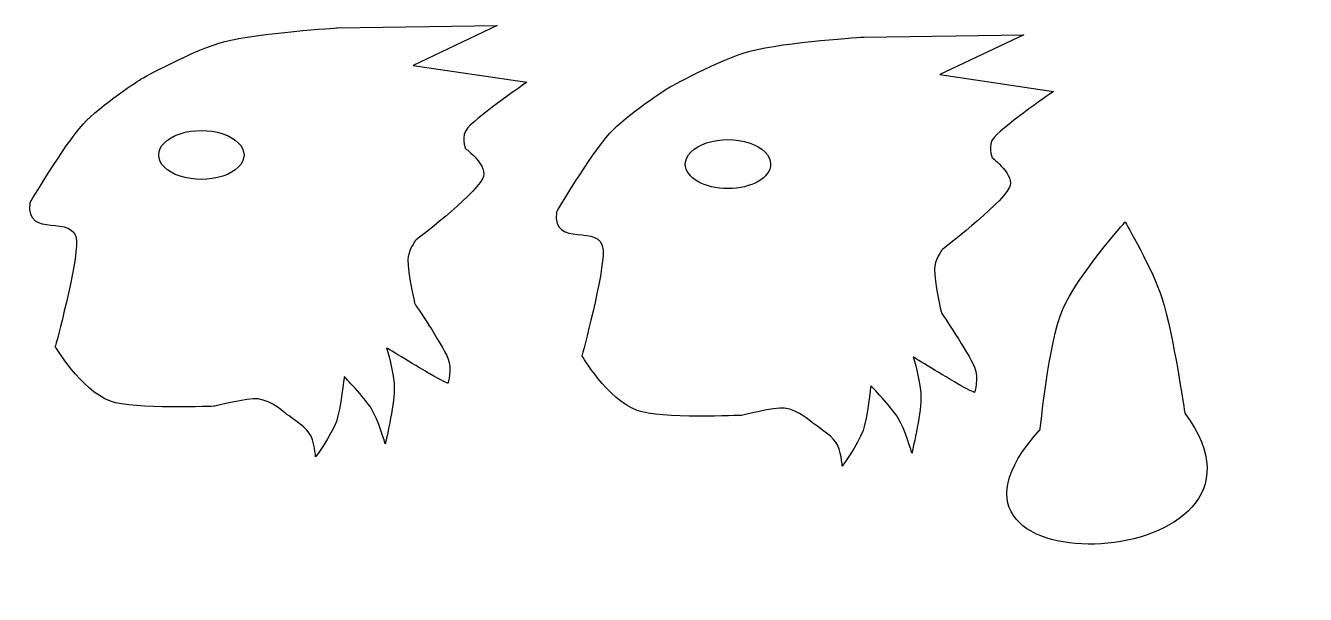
# Model space of a CAD drawing. Extents: x 0 to 102, y -4 to 41.
import ezdxf

# ---------------------------------------------------------------- set-up
doc = ezdxf.new("R2010")
doc.units = 0
doc.layers.add('Head', color=7, linetype='CONTINUOUS')
doc.layers.add('Head_2', color=7, linetype='CONTINUOUS')

msp = doc.modelspace()

# ---------------------------------------------------------------- linework, layer by layer
at = {"layer": 'Head', "color": 7}
for points in [[(82.462211, 18.77195), (83.579433, 21.415624), (87.433042, 25.737681), (87.433042, 25.737681)], [(87.433042, 25.737681), (87.433042, 25.737681), (89.707977, 21.804014), (90.373454, 19.672078)], [(90.373454, 19.672078), (91.29604, 16.716471), (92.197235, 10.475051), (92.197235, 10.475051)], [(80.659391, 9.18136), (80.659391, 9.18136), (81.303704, 16.030578), (82.462211, 18.77195)], [(92.197235, 10.475051), (101.817128, -2.419278), (68.633784, -3.983886), (80.659391, 9.18136)]]:
    msp.add_open_spline(points, degree=3, dxfattribs=at)
at = {"layer": 'Head_2', "color": 7}
for p, q in [((24.599548, 41.225439), (37.326006, 41.410647)), ((37.326006, 41.410647), (30.632048, 38.235647)), ((66.614905, 40.492612), (79.341364, 40.67782)), ((79.341364, 40.67782), (72.647405, 37.50282)), ((30.632048, 38.235647), (39.707256, 36.886272)), ((72.647405, 37.50282), (81.722614, 36.153445)), ((17.13952, 31.086719), (17.13952, 31.086719)), ((59.154874, 30.353892), (59.154874, 30.353892))]:
    msp.add_line(p, q, dxfattribs=at)
for points in [[(15.504202, 40.10782), (18.351865, 40.848598), (24.599548, 41.225439), (24.599548, 41.225439)], [(8.936215, 37.150856), (8.936215, 37.150856), (13.130755, 39.490405), (15.504202, 40.10782)], [(57.519559, 39.374993), (60.367222, 40.115771), (66.614905, 40.492612), (66.614905, 40.492612)], [(50.951572, 36.418029), (50.951572, 36.418029), (55.146112, 38.757578), (57.519559, 39.374993)], [(4.305594, 33.546117), (5.665015, 35.06333), (8.936215, 37.150856), (8.936215, 37.150856)], [(39.707256, 36.886272), (39.707256, 36.886272), (36.032564, 34.379829), (34.964571, 33.225243)], [(46.320951, 32.81329), (47.680372, 34.330503), (50.951572, 36.418029), (50.951572, 36.418029)], [(81.722614, 36.153445), (81.722614, 36.153445), (78.047921, 33.647002), (76.979928, 32.492416)], [(0.046215, 27.228981), (0.046215, 27.228981), (2.701682, 31.756039), (4.305594, 33.546117)], [(10.332353, 31.086719), (10.332353, 31.784415), (10.981072, 32.429112), (12.034145, 32.77796)], [(12.034145, 32.77796), (13.087217, 33.126807), (14.384656, 33.126807), (15.437728, 32.77796)], [(15.437728, 32.77796), (16.490801, 32.429112), (17.13952, 31.784415), (17.13952, 31.086719)], [(34.964571, 33.225243), (34.400966, 32.61594), (34.812465, 31.594606), (34.812465, 31.594606)], [(42.061572, 26.496154), (42.061572, 26.496154), (44.717039, 31.023211), (46.320951, 32.81329)], [(52.347707, 30.353892), (52.347707, 31.051588), (52.996427, 31.696285), (54.049499, 32.045132)], [(54.049499, 32.045132), (55.102571, 32.39398), (56.40001, 32.39398), (57.453083, 32.045132)], [(57.453083, 32.045132), (58.506155, 31.696285), (59.154874, 31.051588), (59.154874, 30.353892)], [(76.979928, 32.492416), (76.416323, 31.883113), (76.827822, 30.861779), (76.827822, 30.861779)], [(12.034145, 29.395479), (10.981072, 29.744327), (10.332353, 30.389024), (10.332353, 31.086719)], [(17.13952, 31.086719), (17.13952, 30.389024), (16.490801, 29.744327), (15.437728, 29.395479)], [(34.812465, 31.594606), (34.812465, 31.594606), (36.719354, 30.183913), (36.173545, 29.182661)], [(76.827822, 30.861779), (76.827822, 30.861779), (78.734711, 29.451086), (78.188902, 28.449834)], [(55.751291, 28.401017), (53.871544, 28.401017), (52.347707, 29.275349), (52.347707, 30.353892)], [(59.154874, 30.353892), (59.154874, 29.275349), (57.631038, 28.401017), (55.751291, 28.401017)], [(15.437728, 29.395479), (14.384656, 29.046632), (13.087217, 29.046632), (12.034145, 29.395479)], [(36.173545, 29.182661), (35.387619, 27.740926), (30.817256, 24.265647), (30.817256, 24.265647)], [(78.188902, 28.449834), (77.402976, 27.008099), (72.832614, 23.53282), (72.832614, 23.53282)], [(0.046215, 27.228981), (-0.286232, 24.290592), (3.64671, 26.507666), (3.775255, 24.223486)], [(42.061572, 26.496154), (41.729126, 23.557765), (45.662067, 25.774839), (45.790612, 23.490659)], [(3.775255, 24.223486), (3.876011, 22.433082), (2.083506, 15.798981), (2.083506, 15.798981)], [(30.817256, 24.265647), (30.817256, 24.265647), (30.211329, 23.390824), (30.20427, 22.716689)], [(45.790612, 23.490659), (45.891368, 21.700255), (44.098864, 15.066154), (44.098864, 15.066154)], [(72.832614, 23.53282), (72.832614, 23.53282), (72.226686, 22.657997), (72.219627, 21.983862)], [(30.20427, 22.716689), (30.193686, 21.706312), (30.76434, 19.212106), (30.76434, 19.212106)], [(72.219627, 21.983862), (72.209044, 20.973485), (72.779697, 18.479279), (72.779697, 18.479279)], [(30.76434, 19.212106), (30.76434, 19.212106), (32.887105, 16.09806), (33.396132, 14.876397)], [(72.779697, 18.479279), (72.779697, 18.479279), (74.902462, 15.365233), (75.411489, 14.14357)], [(6.490954, 11.431723), (4.091863, 12.32951), (2.083506, 15.798981), (2.083506, 15.798981)], [(31.955134, 13.617716), (31.273515, 14.011945), (28.515381, 15.693147), (28.515381, 15.693147)], [(28.515381, 15.693147), (28.515381, 15.693147), (29.148461, 13.662274), (29.130223, 12.339958)], [(33.396132, 14.876397), (33.769051, 13.981394), (33.410181, 12.862106), (33.410181, 12.862106)], [(48.506311, 10.698896), (46.10722, 11.596683), (44.098864, 15.066154), (44.098864, 15.066154)], [(73.970491, 12.884889), (73.288872, 13.279118), (70.530739, 14.96032), (70.530739, 14.96032)], [(70.530739, 14.96032), (70.530739, 14.96032), (71.163818, 12.929447), (71.14558, 11.607131)], [(25.128715, 13.391272), (25.128715, 13.391272), (24.862959, 10.829418), (24.506896, 9.827472)], [(27.314295, 10.822999), (26.734558, 11.772086), (25.128715, 13.391272), (25.128715, 13.391272)], [(33.410181, 12.862106), (33.410181, 12.862106), (32.905121, 13.068266), (31.955134, 13.617716)], [(75.411489, 14.14357), (75.784408, 13.248567), (75.425538, 12.129279), (75.425538, 12.129279)], [(29.130223, 12.339958), (29.113184, 11.104635), (28.409548, 8.020231), (28.409548, 8.020231)], [(67.144072, 12.658445), (67.144072, 12.658445), (66.878316, 10.096591), (66.522253, 9.094645)], [(69.329652, 10.090172), (68.749915, 11.039259), (67.144072, 12.658445), (67.144072, 12.658445)], [(75.425538, 12.129279), (75.425538, 12.129279), (74.920478, 12.335439), (73.970491, 12.884889)], [(14.809965, 11.036481), (14.809965, 11.036481), (8.334015, 10.74201), (6.490954, 11.431723)], [(18.255295, 11.612299), (17.44163, 11.699341), (14.809965, 11.036481), (14.809965, 11.036481)], [(20.498506, 10.427939), (20.498506, 10.427939), (19.337811, 11.496493), (18.255295, 11.612299)], [(71.14558, 11.607131), (71.128541, 10.371808), (70.424905, 7.287404), (70.424905, 7.287404)], [(22.350103, 8.894459), (21.974688, 9.442816), (20.498506, 10.427939), (20.498506, 10.427939)], [(28.409548, 8.020231), (28.409548, 8.020231), (27.828171, 9.981738), (27.314295, 10.822999)], [(56.825322, 10.303654), (56.825322, 10.303654), (50.349372, 10.009183), (48.506311, 10.698896)], [(60.270652, 10.879472), (59.456987, 10.966514), (56.825322, 10.303654), (56.825322, 10.303654)], [(62.513864, 9.695112), (62.513864, 9.695112), (61.353168, 10.763666), (60.270652, 10.879472)], [(24.506896, 9.827472), (24.104489, 8.695111), (22.853298, 6.988356), (22.853298, 6.988356)], [(64.36546, 8.161632), (63.990045, 8.709989), (62.513864, 9.695112), (62.513864, 9.695112)], [(70.424905, 7.287404), (70.424905, 7.287404), (69.843528, 9.248911), (69.329652, 10.090172)], [(22.853298, 6.988356), (22.853298, 6.988356), (22.75962, 8.296289), (22.350103, 8.894459)], [(66.522253, 9.094645), (66.119846, 7.962284), (64.868655, 6.255529), (64.868655, 6.255529)], [(64.868655, 6.255529), (64.868655, 6.255529), (64.774977, 7.563462), (64.36546, 8.161632)]]:
    msp.add_open_spline(points, degree=3, dxfattribs=at)

doc.saveas('drawing.dxf')
